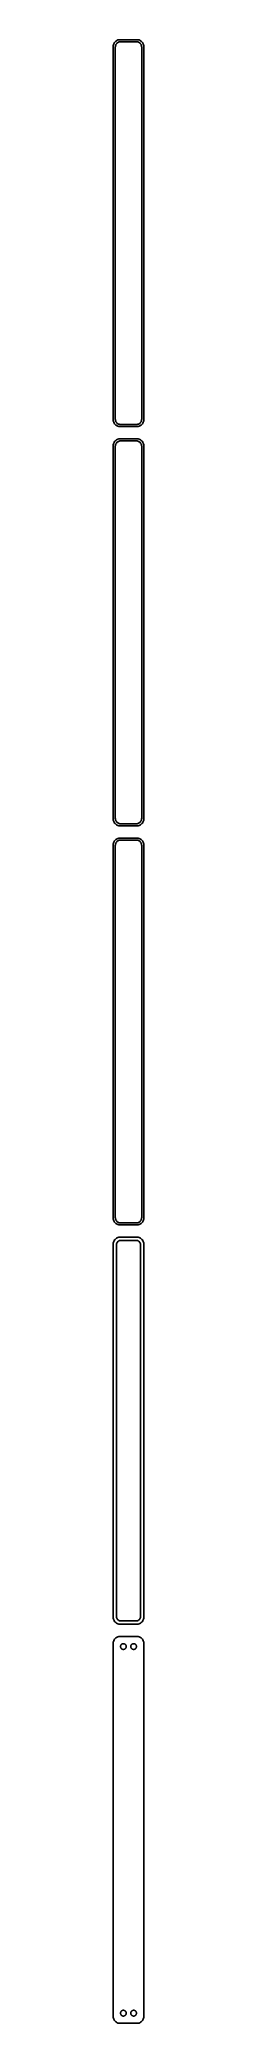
# Model space of a CAD drawing. Header units: metres. Extents: x -11 to 11, y 1328 to 2788.
import ezdxf

# ---------------------------------------------------------------- set-up
doc = ezdxf.new("R2010")
doc.units = ezdxf.units.M

msp = doc.modelspace()

# ---------------------------------------------------------------- linework, layer by layer
for p, q in [((-11.2106, 2784.13), (-11.25, 2783.5)), ((-11.25, 2783.5), (-11.25, 2508.5)), ((-11.0929, 2784.74), (-11.2106, 2784.13)), ((-10.8989, 2785.34), (-11.0929, 2784.74)), ((-10.6315, 2785.91), (-10.8989, 2785.34)), ((-10.2951, 2786.44), (-10.6315, 2785.91)), ((-9.89484, 2786.92), (-10.2951, 2786.44)), ((-9.43712, 2787.35), (-9.89484, 2786.92)), ((-9.75, 2783), (-9.71844, 2783.5)), ((-9.75, 2509), (-9.75, 2783)), ((-9.71844, 2783.5), (-9.62433, 2783.99)), ((-9.62433, 2783.99), (-9.4691, 2784.47)), ((-9.4691, 2784.47), (-9.25522, 2784.93)), ((-8.92912, 2787.72), (-9.43712, 2787.35)), ((-9.25522, 2784.93), (-8.98605, 2785.35)), ((-8.98605, 2785.35), (-8.66586, 2785.74)), ((-8.37889, 2788.02), (-8.92912, 2787.72)), ((-8.66586, 2785.74), (-8.29968, 2786.08)), ((-7.79507, 2788.26), (-8.37889, 2788.02)), ((-8.29968, 2786.08), (-7.8933, 2786.38)), ((-7.8933, 2786.38), (-7.45311, 2786.62)), ((-7.1869, 2788.41), (-7.79507, 2788.26)), ((-7.45311, 2786.62), (-6.98605, 2786.8)), ((-6.56395, 2788.49), (-7.1869, 2788.41)), ((-6.98605, 2786.8), (-6.49951, 2786.93)), ((6.56395, 2788.49), (-6.56395, 2788.49)), ((-6.49951, 2786.93), (-6.00116, 2786.99)), ((-6.00116, 2786.99), (6.00116, 2786.99)), ((6.00116, 2786.99), (6.49951, 2786.93)), ((6.49951, 2786.93), (6.98605, 2786.8)), ((7.1869, 2788.41), (6.56395, 2788.49)), ((6.98605, 2786.8), (7.45311, 2786.62)), ((7.79507, 2788.26), (7.1869, 2788.41)), ((7.45311, 2786.62), (7.8933, 2786.38)), ((8.37889, 2788.02), (7.79507, 2788.26)), ((7.8933, 2786.38), (8.29968, 2786.08)), ((8.29968, 2786.08), (8.66586, 2785.74)), ((8.92912, 2787.72), (8.37889, 2788.02)), ((8.66586, 2785.74), (8.98605, 2785.35)), ((9.43712, 2787.35), (8.92912, 2787.72)), ((8.98605, 2785.35), (9.25522, 2784.93)), ((9.25522, 2784.93), (9.4691, 2784.47)), ((9.89484, 2786.92), (9.43712, 2787.35)), ((9.4691, 2784.47), (9.62433, 2783.99)), ((9.62433, 2783.99), (9.71844, 2783.5)), ((9.71844, 2783.5), (9.75, 2783)), ((9.75, 2783), (9.75, 2509)), ((10.2951, 2786.44), (9.89484, 2786.92)), ((10.6315, 2785.91), (10.2951, 2786.44)), ((10.8989, 2785.34), (10.6315, 2785.91)), ((11.0929, 2784.74), (10.8989, 2785.34)), ((11.2106, 2784.13), (11.0929, 2784.74)), ((11.25, 2783.5), (11.2106, 2784.13)), ((11.25, 2508.5), (11.25, 2783.5)), ((-11.25, 2508.5), (-11.2106, 2507.87)), ((-11.2106, 2507.87), (-11.0929, 2507.26)), ((-11.0929, 2507.26), (-10.8989, 2506.66)), ((-10.8989, 2506.66), (-10.6315, 2506.09)), ((-10.6315, 2506.09), (-10.2951, 2505.56)), ((-10.2951, 2505.56), (-9.89484, 2505.08)), ((-9.89484, 2505.08), (-9.43712, 2504.65)), ((-9.71844, 2508.5), (-9.75, 2509)), ((-9.62433, 2508.01), (-9.71844, 2508.5)), ((-9.4691, 2507.53), (-9.62433, 2508.01)), ((-9.25522, 2507.07), (-9.4691, 2507.53)), ((-9.43712, 2504.65), (-8.92912, 2504.28)), ((-8.98605, 2506.65), (-9.25522, 2507.07)), ((-8.66586, 2506.26), (-8.98605, 2506.65)), ((-8.92912, 2504.28), (-8.37889, 2503.98)), ((-8.29968, 2505.92), (-8.66586, 2506.26)), ((-8.37889, 2503.98), (-7.79507, 2503.74)), ((-7.8933, 2505.62), (-8.29968, 2505.92)), ((-7.45311, 2505.38), (-7.8933, 2505.62)), ((-7.79507, 2503.74), (-7.1869, 2503.59)), ((-6.98605, 2505.2), (-7.45311, 2505.38)), ((-7.1869, 2503.59), (-6.56395, 2503.51)), ((-6.49951, 2505.07), (-6.98605, 2505.2)), ((-6.56395, 2503.51), (6.56395, 2503.51)), ((-6.00116, 2505.01), (-6.49951, 2505.07)), ((6.00116, 2505.01), (-6.00116, 2505.01)), ((6.49951, 2505.07), (6.00116, 2505.01)), ((6.98605, 2505.2), (6.49951, 2505.07)), ((6.56395, 2503.51), (7.1869, 2503.59)), ((7.45311, 2505.38), (6.98605, 2505.2)), ((7.1869, 2503.59), (7.79507, 2503.74)), ((7.8933, 2505.62), (7.45311, 2505.38)), ((7.79507, 2503.74), (8.37889, 2503.98)), ((8.29968, 2505.92), (7.8933, 2505.62)), ((8.66586, 2506.26), (8.29968, 2505.92)), ((8.37889, 2503.98), (8.92912, 2504.28)), ((8.98605, 2506.65), (8.66586, 2506.26)), ((8.92912, 2504.28), (9.43712, 2504.65)), ((9.25522, 2507.07), (8.98605, 2506.65)), ((9.4691, 2507.53), (9.25522, 2507.07)), ((9.43712, 2504.65), (9.89484, 2505.08)), ((9.62433, 2508.01), (9.4691, 2507.53)), ((9.71844, 2508.5), (9.62433, 2508.01)), ((9.75, 2509), (9.71844, 2508.5)), ((9.89484, 2505.08), (10.2951, 2505.56)), ((10.2951, 2505.56), (10.6315, 2506.09)), ((10.6315, 2506.09), (10.8989, 2506.66)), ((10.8989, 2506.66), (11.0929, 2507.26)), ((11.0929, 2507.26), (11.2106, 2507.87)), ((11.2106, 2507.87), (11.25, 2508.5)), ((-11.2106, 2490.13), (-11.25, 2489.5)), ((-11.25, 2489.5), (-11.25, 2214.5)), ((-11.0929, 2490.74), (-11.2106, 2490.13)), ((-10.8989, 2491.34), (-11.0929, 2490.74)), ((-10.6315, 2491.91), (-10.8989, 2491.34)), ((-10.2951, 2492.44), (-10.6315, 2491.91)), ((-9.89484, 2492.92), (-10.2951, 2492.44)), ((-9.43712, 2493.35), (-9.89484, 2492.92)), ((-9.75, 2489), (-9.71844, 2489.5)), ((-9.75, 2215), (-9.75, 2489)), ((-9.71844, 2489.5), (-9.62433, 2489.99)), ((-9.62433, 2489.99), (-9.4691, 2490.47)), ((-9.4691, 2490.47), (-9.25522, 2490.93)), ((-8.92912, 2493.72), (-9.43712, 2493.35)), ((-9.25522, 2490.93), (-8.98605, 2491.35)), ((-8.98605, 2491.35), (-8.66586, 2491.74)), ((-8.37889, 2494.02), (-8.92912, 2493.72)), ((-8.66586, 2491.74), (-8.29968, 2492.08)), ((-7.79507, 2494.26), (-8.37889, 2494.02)), ((-8.29968, 2492.08), (-7.8933, 2492.38)), ((-7.8933, 2492.38), (-7.45311, 2492.62)), ((-7.1869, 2494.41), (-7.79507, 2494.26)), ((-7.45311, 2492.62), (-6.98605, 2492.8)), ((-6.56395, 2494.49), (-7.1869, 2494.41)), ((-6.98605, 2492.8), (-6.49951, 2492.93)), ((6.56395, 2494.49), (-6.56395, 2494.49)), ((-6.49951, 2492.93), (-6.00116, 2492.99)), ((-6.00116, 2492.99), (6.00116, 2492.99)), ((6.00116, 2492.99), (6.49951, 2492.93)), ((6.49951, 2492.93), (6.98605, 2492.8)), ((7.1869, 2494.41), (6.56395, 2494.49)), ((6.98605, 2492.8), (7.45311, 2492.62)), ((7.79507, 2494.26), (7.1869, 2494.41)), ((7.45311, 2492.62), (7.8933, 2492.38)), ((8.37889, 2494.02), (7.79507, 2494.26)), ((7.8933, 2492.38), (8.29968, 2492.08)), ((8.29968, 2492.08), (8.66586, 2491.74)), ((8.92912, 2493.72), (8.37889, 2494.02)), ((8.66586, 2491.74), (8.98605, 2491.35)), ((9.43712, 2493.35), (8.92912, 2493.72)), ((8.98605, 2491.35), (9.25522, 2490.93)), ((9.25522, 2490.93), (9.4691, 2490.47)), ((9.89484, 2492.92), (9.43712, 2493.35)), ((9.4691, 2490.47), (9.62433, 2489.99)), ((9.62433, 2489.99), (9.71844, 2489.5)), ((9.71844, 2489.5), (9.75, 2489)), ((9.75, 2489), (9.75, 2215)), ((10.2951, 2492.44), (9.89484, 2492.92)), ((10.6315, 2491.91), (10.2951, 2492.44)), ((10.8989, 2491.34), (10.6315, 2491.91)), ((11.0929, 2490.74), (10.8989, 2491.34)), ((11.2106, 2490.13), (11.0929, 2490.74)), ((11.25, 2489.5), (11.2106, 2490.13)), ((11.25, 2214.5), (11.25, 2489.5)), ((-11.25, 2214.5), (-11.2106, 2213.87)), ((-11.2106, 2213.87), (-11.0929, 2213.26)), ((-11.0929, 2213.26), (-10.8989, 2212.66)), ((-10.8989, 2212.66), (-10.6315, 2212.09)), ((-10.6315, 2212.09), (-10.2951, 2211.56)), ((-10.2951, 2211.56), (-9.89484, 2211.08)), ((-9.89484, 2211.08), (-9.43712, 2210.65)), ((-9.71844, 2214.5), (-9.75, 2215)), ((-9.62433, 2214.01), (-9.71844, 2214.5)), ((-9.4691, 2213.53), (-9.62433, 2214.01)), ((-9.25522, 2213.07), (-9.4691, 2213.53)), ((-9.43712, 2210.65), (-8.92912, 2210.28)), ((-8.98605, 2212.65), (-9.25522, 2213.07)), ((-8.66586, 2212.26), (-8.98605, 2212.65)), ((-8.92912, 2210.28), (-8.37889, 2209.98)), ((-8.29968, 2211.92), (-8.66586, 2212.26)), ((-8.37889, 2209.98), (-7.79507, 2209.74)), ((-7.8933, 2211.62), (-8.29968, 2211.92)), ((-7.45311, 2211.38), (-7.8933, 2211.62)), ((-7.79507, 2209.74), (-7.1869, 2209.59)), ((-6.98605, 2211.2), (-7.45311, 2211.38)), ((-7.1869, 2209.59), (-6.56395, 2209.51)), ((-6.49951, 2211.07), (-6.98605, 2211.2)), ((-6.56395, 2209.51), (6.56395, 2209.51)), ((-6.00116, 2211.01), (-6.49951, 2211.07)), ((6.00116, 2211.01), (-6.00116, 2211.01)), ((6.49951, 2211.07), (6.00116, 2211.01)), ((6.98605, 2211.2), (6.49951, 2211.07)), ((6.56395, 2209.51), (7.1869, 2209.59)), ((7.45311, 2211.38), (6.98605, 2211.2)), ((7.1869, 2209.59), (7.79507, 2209.74)), ((7.8933, 2211.62), (7.45311, 2211.38)), ((7.79507, 2209.74), (8.37889, 2209.98)), ((8.29968, 2211.92), (7.8933, 2211.62)), ((8.66586, 2212.26), (8.29968, 2211.92)), ((8.37889, 2209.98), (8.92912, 2210.28)), ((8.98605, 2212.65), (8.66586, 2212.26)), ((8.92912, 2210.28), (9.43712, 2210.65)), ((9.25522, 2213.07), (8.98605, 2212.65)), ((9.4691, 2213.53), (9.25522, 2213.07)), ((9.43712, 2210.65), (9.89484, 2211.08)), ((9.62433, 2214.01), (9.4691, 2213.53)), ((9.71844, 2214.5), (9.62433, 2214.01)), ((9.75, 2215), (9.71844, 2214.5)), ((9.89484, 2211.08), (10.2951, 2211.56)), ((10.2951, 2211.56), (10.6315, 2212.09)), ((10.6315, 2212.09), (10.8989, 2212.66)), ((10.8989, 2212.66), (11.0929, 2213.26)), ((11.0929, 2213.26), (11.2106, 2213.87)), ((11.2106, 2213.87), (11.25, 2214.5)), ((-11.2106, 2196.13), (-11.25, 2195.5)), ((-11.25, 2195.5), (-11.25, 1920.5)), ((-11.0929, 2196.74), (-11.2106, 2196.13)), ((-10.8989, 2197.34), (-11.0929, 2196.74)), ((-10.6315, 2197.91), (-10.8989, 2197.34)), ((-10.2951, 2198.44), (-10.6315, 2197.91)), ((-9.89484, 2198.92), (-10.2951, 2198.44)), ((-9.43712, 2199.35), (-9.89484, 2198.92)), ((-9.75, 2195), (-9.71844, 2195.5)), ((-9.75, 1921), (-9.75, 2195)), ((-9.71844, 2195.5), (-9.62433, 2195.99)), ((-9.62433, 2195.99), (-9.4691, 2196.47)), ((-9.4691, 2196.47), (-9.25522, 2196.93)), ((-8.92912, 2199.72), (-9.43712, 2199.35)), ((-9.25522, 2196.93), (-8.98605, 2197.35)), ((-8.98605, 2197.35), (-8.66586, 2197.74)), ((-8.37889, 2200.02), (-8.92912, 2199.72)), ((-8.66586, 2197.74), (-8.29968, 2198.08)), ((-7.79507, 2200.26), (-8.37889, 2200.02)), ((-8.29968, 2198.08), (-7.8933, 2198.38)), ((-7.8933, 2198.38), (-7.45311, 2198.62)), ((-7.1869, 2200.41), (-7.79507, 2200.26)), ((-7.45311, 2198.62), (-6.98605, 2198.8)), ((-6.56395, 2200.49), (-7.1869, 2200.41)), ((-6.98605, 2198.8), (-6.49951, 2198.93)), ((6.56395, 2200.49), (-6.56395, 2200.49)), ((-6.49951, 2198.93), (-6.00116, 2198.99)), ((-6.00116, 2198.99), (6.00116, 2198.99)), ((6.00116, 2198.99), (6.49951, 2198.93)), ((6.49951, 2198.93), (6.98605, 2198.8)), ((7.1869, 2200.41), (6.56395, 2200.49)), ((6.98605, 2198.8), (7.45311, 2198.62)), ((7.79507, 2200.26), (7.1869, 2200.41)), ((7.45311, 2198.62), (7.8933, 2198.38)), ((8.37889, 2200.02), (7.79507, 2200.26)), ((7.8933, 2198.38), (8.29968, 2198.08)), ((8.29968, 2198.08), (8.66586, 2197.74)), ((8.92912, 2199.72), (8.37889, 2200.02)), ((8.66586, 2197.74), (8.98605, 2197.35)), ((9.43712, 2199.35), (8.92912, 2199.72)), ((8.98605, 2197.35), (9.25522, 2196.93)), ((9.25522, 2196.93), (9.4691, 2196.47)), ((9.89484, 2198.92), (9.43712, 2199.35)), ((9.4691, 2196.47), (9.62433, 2195.99)), ((9.62433, 2195.99), (9.71844, 2195.5)), ((9.71844, 2195.5), (9.75, 2195)), ((9.75, 2195), (9.75, 1921)), ((10.2951, 2198.44), (9.89484, 2198.92)), ((10.6315, 2197.91), (10.2951, 2198.44)), ((10.8989, 2197.34), (10.6315, 2197.91)), ((11.0929, 2196.74), (10.8989, 2197.34)), ((11.2106, 2196.13), (11.0929, 2196.74)), ((11.25, 2195.5), (11.2106, 2196.13)), ((11.25, 1920.5), (11.25, 2195.5)), ((-11.25, 1920.5), (-11.2106, 1919.87)), ((-11.2106, 1919.87), (-11.0929, 1919.26)), ((-11.0929, 1919.26), (-10.8989, 1918.66)), ((-10.8989, 1918.66), (-10.6315, 1918.09)), ((-10.6315, 1918.09), (-10.2951, 1917.56)), ((-10.2951, 1917.56), (-9.89484, 1917.08)), ((-9.89484, 1917.08), (-9.43712, 1916.65)), ((-9.71844, 1920.5), (-9.75, 1921)), ((-9.62433, 1920.01), (-9.71844, 1920.5)), ((-9.4691, 1919.53), (-9.62433, 1920.01)), ((-9.25522, 1919.07), (-9.4691, 1919.53)), ((-9.43712, 1916.65), (-8.92912, 1916.28)), ((-8.98605, 1918.65), (-9.25522, 1919.07)), ((-8.66586, 1918.26), (-8.98605, 1918.65)), ((-8.92912, 1916.28), (-8.37889, 1915.98)), ((-8.29968, 1917.92), (-8.66586, 1918.26)), ((-8.37889, 1915.98), (-7.79507, 1915.74)), ((-7.8933, 1917.62), (-8.29968, 1917.92)), ((-7.45311, 1917.38), (-7.8933, 1917.62)), ((-7.79507, 1915.74), (-7.1869, 1915.59)), ((-6.98605, 1917.2), (-7.45311, 1917.38)), ((-7.1869, 1915.59), (-6.56395, 1915.51)), ((-6.49951, 1917.07), (-6.98605, 1917.2)), ((-6.56395, 1915.51), (6.56395, 1915.51)), ((-6.00116, 1917.01), (-6.49951, 1917.07)), ((6.00116, 1917.01), (-6.00116, 1917.01)), ((6.49951, 1917.07), (6.00116, 1917.01)), ((6.98605, 1917.2), (6.49951, 1917.07)), ((6.56395, 1915.51), (7.1869, 1915.59)), ((7.45311, 1917.38), (6.98605, 1917.2)), ((7.1869, 1915.59), (7.79507, 1915.74)), ((7.8933, 1917.62), (7.45311, 1917.38)), ((7.79507, 1915.74), (8.37889, 1915.98)), ((8.29968, 1917.92), (7.8933, 1917.62)), ((8.66586, 1918.26), (8.29968, 1917.92)), ((8.37889, 1915.98), (8.92912, 1916.28)), ((8.98605, 1918.65), (8.66586, 1918.26)), ((8.92912, 1916.28), (9.43712, 1916.65)), ((9.25522, 1919.07), (8.98605, 1918.65)), ((9.4691, 1919.53), (9.25522, 1919.07)), ((9.43712, 1916.65), (9.89484, 1917.08)), ((9.62433, 1920.01), (9.4691, 1919.53)), ((9.71844, 1920.5), (9.62433, 1920.01)), ((9.75, 1921), (9.71844, 1920.5)), ((9.89484, 1917.08), (10.2951, 1917.56)), ((10.2951, 1917.56), (10.6315, 1918.09)), ((10.6315, 1918.09), (10.8989, 1918.66)), ((10.8989, 1918.66), (11.0929, 1919.26)), ((11.0929, 1919.26), (11.2106, 1919.87)), ((11.2106, 1919.87), (11.25, 1920.5)), ((-11.2106, 1902.13), (-11.25, 1901.5)), ((-11.25, 1901.5), (-11.25, 1626.5)), ((-11.0929, 1902.74), (-11.2106, 1902.13)), ((-10.8989, 1903.34), (-11.0929, 1902.74)), ((-10.6315, 1903.91), (-10.8989, 1903.34)), ((-10.2951, 1904.44), (-10.6315, 1903.91)), ((-9.89484, 1904.92), (-10.2951, 1904.44)), ((-9.43712, 1905.35), (-9.89484, 1904.92)), ((-8.92912, 1905.72), (-9.43712, 1905.35)), ((-8.37889, 1906.02), (-8.92912, 1905.72)), ((-8.86292, 1901), (-8.83836, 1901.39)), ((-8.86292, 1627), (-8.86292, 1901)), ((-8.83836, 1901.39), (-8.76512, 1901.77)), ((-8.76512, 1901.77), (-8.64432, 1902.15)), ((-8.64432, 1902.15), (-8.47786, 1902.5)), ((-8.47786, 1902.5), (-8.2684, 1902.83)), ((-7.79507, 1906.26), (-8.37889, 1906.02)), ((-8.2684, 1902.83), (-8.01921, 1903.13)), ((-8.01921, 1903.13), (-7.73424, 1903.4)), ((-7.1869, 1906.41), (-7.79507, 1906.26)), ((-7.73424, 1903.4), (-7.41798, 1903.63)), ((-7.41798, 1903.63), (-7.07541, 1903.82)), ((-6.56395, 1906.49), (-7.1869, 1906.41)), ((-7.07541, 1903.82), (-6.71194, 1903.96)), ((-6.71194, 1903.96), (-6.3333, 1904.06)), ((6.56395, 1906.49), (-6.56395, 1906.49)), ((-6.3333, 1904.06), (-5.94545, 1904.11)), ((-5.94545, 1904.11), (5.94545, 1904.11)), ((5.94545, 1904.11), (6.3333, 1904.06)), ((6.3333, 1904.06), (6.71194, 1903.96)), ((7.1869, 1906.41), (6.56395, 1906.49)), ((6.71194, 1903.96), (7.07541, 1903.82)), ((7.07541, 1903.82), (7.41798, 1903.63)), ((7.79507, 1906.26), (7.1869, 1906.41)), ((7.41798, 1903.63), (7.73424, 1903.4)), ((7.73424, 1903.4), (8.01921, 1903.13)), ((8.37889, 1906.02), (7.79507, 1906.26)), ((8.01921, 1903.13), (8.2684, 1902.83)), ((8.2684, 1902.83), (8.47786, 1902.5)), ((8.92912, 1905.72), (8.37889, 1906.02)), ((8.47786, 1902.5), (8.64432, 1902.15)), ((8.64432, 1902.15), (8.76512, 1901.77)), ((8.76512, 1901.77), (8.83836, 1901.39)), ((8.83836, 1901.39), (8.86292, 1901)), ((8.86292, 1901), (8.86292, 1627)), ((9.43712, 1905.35), (8.92912, 1905.72)), ((9.89484, 1904.92), (9.43712, 1905.35)), ((10.2951, 1904.44), (9.89484, 1904.92)), ((10.6315, 1903.91), (10.2951, 1904.44)), ((10.8989, 1903.34), (10.6315, 1903.91)), ((11.0929, 1902.74), (10.8989, 1903.34)), ((11.2106, 1902.13), (11.0929, 1902.74)), ((11.25, 1901.5), (11.2106, 1902.13)), ((11.25, 1626.5), (11.25, 1901.5)), ((-11.25, 1626.5), (-11.2106, 1625.87)), ((-11.2106, 1625.87), (-11.0929, 1625.26)), ((-11.0929, 1625.26), (-10.8989, 1624.66)), ((-10.8989, 1624.66), (-10.6315, 1624.09)), ((-10.6315, 1624.09), (-10.2951, 1623.56)), ((-10.2951, 1623.56), (-9.89484, 1623.08)), ((-9.89484, 1623.08), (-9.43712, 1622.65)), ((-9.43712, 1622.65), (-8.92912, 1622.28)), ((-8.92912, 1622.28), (-8.37889, 1621.98)), ((-8.83836, 1626.61), (-8.86292, 1627)), ((-8.76512, 1626.23), (-8.83836, 1626.61)), ((-8.64432, 1625.85), (-8.76512, 1626.23)), ((-8.47786, 1625.5), (-8.64432, 1625.85)), ((-8.2684, 1625.17), (-8.47786, 1625.5)), ((-8.37889, 1621.98), (-7.79507, 1621.74)), ((-8.01921, 1624.87), (-8.2684, 1625.17)), ((-7.73424, 1624.6), (-8.01921, 1624.87)), ((-7.79507, 1621.74), (-7.1869, 1621.59)), ((-7.41798, 1624.37), (-7.73424, 1624.6)), ((-7.07541, 1624.18), (-7.41798, 1624.37)), ((-6.71194, 1624.04), (-7.07541, 1624.18)), ((-6.3333, 1623.94), (-6.71194, 1624.04)), ((-5.94545, 1623.89), (-6.3333, 1623.94)), ((5.94545, 1623.89), (-5.94545, 1623.89)), ((6.3333, 1623.94), (5.94545, 1623.89)), ((6.71194, 1624.04), (6.3333, 1623.94)), ((7.07541, 1624.18), (6.71194, 1624.04)), ((7.41798, 1624.37), (7.07541, 1624.18)), ((7.1869, 1621.59), (7.79507, 1621.74)), ((7.73424, 1624.6), (7.41798, 1624.37)), ((8.01921, 1624.87), (7.73424, 1624.6)), ((7.79507, 1621.74), (8.37889, 1621.98)), ((8.2684, 1625.17), (8.01921, 1624.87)), ((8.47786, 1625.5), (8.2684, 1625.17)), ((8.37889, 1621.98), (8.92912, 1622.28)), ((8.64432, 1625.85), (8.47786, 1625.5)), ((8.76512, 1626.23), (8.64432, 1625.85)), ((8.83836, 1626.61), (8.76512, 1626.23)), ((8.86292, 1627), (8.83836, 1626.61)), ((8.92912, 1622.28), (9.43712, 1622.65)), ((9.43712, 1622.65), (9.89484, 1623.08)), ((9.89484, 1623.08), (10.2951, 1623.56)), ((10.2951, 1623.56), (10.6315, 1624.09)), ((10.6315, 1624.09), (10.8989, 1624.66)), ((10.8989, 1624.66), (11.0929, 1625.26)), ((11.0929, 1625.26), (11.2106, 1625.87)), ((11.2106, 1625.87), (11.25, 1626.5)), ((-11.2106, 1608.13), (-11.25, 1607.5)), ((-11.25, 1607.5), (-11.25, 1332.5)), ((-11.0929, 1608.74), (-11.2106, 1608.13)), ((-10.8989, 1609.34), (-11.0929, 1608.74)), ((-10.6315, 1609.91), (-10.8989, 1609.34)), ((-10.2951, 1610.44), (-10.6315, 1609.91)), ((-9.89484, 1610.92), (-10.2951, 1610.44)), ((-9.43712, 1611.35), (-9.89484, 1610.92)), ((-8.92912, 1611.72), (-9.43712, 1611.35)), ((-8.37889, 1612.02), (-8.92912, 1611.72)), ((-7.79507, 1612.26), (-8.37889, 1612.02)), ((-7.1869, 1612.41), (-7.79507, 1612.26)), ((-7.1869, 1621.59), (-6.56395, 1621.51)), ((-6.56395, 1612.49), (-7.1869, 1612.41)), ((-6.56395, 1621.51), (6.56395, 1621.51)), ((6.56395, 1612.49), (-6.56395, 1612.49)), ((-4.40984, 1607.03), (-4.1501, 1607.1)), ((-4.1501, 1607.1), (-3.88406, 1607.13)), ((-3.88406, 1607.13), (-3.61592, 1607.13)), ((-3.61592, 1607.13), (-3.34988, 1607.1)), ((-3.34988, 1607.1), (-3.09015, 1607.03)), ((3.09015, 1607.03), (3.34988, 1607.1)), ((3.34988, 1607.1), (3.61592, 1607.13)), ((3.61592, 1607.13), (3.88406, 1607.13)), ((3.88406, 1607.13), (4.1501, 1607.1)), ((4.1501, 1607.1), (4.40984, 1607.03)), ((6.56395, 1621.51), (7.1869, 1621.59)), ((7.1869, 1612.41), (6.56395, 1612.49)), ((7.79507, 1612.26), (7.1869, 1612.41)), ((8.37889, 1612.02), (7.79507, 1612.26)), ((8.92912, 1611.72), (8.37889, 1612.02)), ((9.43712, 1611.35), (8.92912, 1611.72)), ((9.89484, 1610.92), (9.43712, 1611.35)), ((10.2951, 1610.44), (9.89484, 1610.92)), ((10.6315, 1609.91), (10.2951, 1610.44)), ((10.8989, 1609.34), (10.6315, 1609.91)), ((11.0929, 1608.74), (10.8989, 1609.34)), ((11.2106, 1608.13), (11.0929, 1608.74)), ((11.25, 1607.5), (11.2106, 1608.13)), ((11.25, 1332.5), (11.25, 1607.5)), ((-5.88528, 1605), (-5.86845, 1605.27)), ((-5.86845, 1604.73), (-5.88528, 1605)), ((-5.86845, 1605.27), (-5.81821, 1605.53)), ((-5.81821, 1604.47), (-5.86845, 1604.73)), ((-5.81821, 1605.53), (-5.73534, 1605.79)), ((-5.73534, 1604.21), (-5.81821, 1604.47)), ((-5.73534, 1605.79), (-5.62117, 1606.03)), ((-5.62117, 1603.97), (-5.73534, 1604.21)), ((-5.62117, 1606.03), (-5.47748, 1606.26)), ((-5.47748, 1603.74), (-5.62117, 1603.97)), ((-5.47748, 1606.26), (-5.30655, 1606.46)), ((-5.30655, 1603.54), (-5.47748, 1603.74)), ((-5.30655, 1606.46), (-5.11108, 1606.65)), ((-5.11108, 1603.35), (-5.30655, 1603.54)), ((-5.11108, 1606.65), (-4.89413, 1606.8)), ((-4.89413, 1603.2), (-5.11108, 1603.35)), ((-4.89413, 1606.8), (-4.65915, 1606.93)), ((-4.65915, 1603.07), (-4.89413, 1603.2)), ((-4.65915, 1606.93), (-4.40984, 1607.03)), ((-4.40984, 1602.97), (-4.65915, 1603.07)), ((-4.1501, 1602.9), (-4.40984, 1602.97)), ((-3.88406, 1602.87), (-4.1501, 1602.9)), ((-3.61592, 1602.87), (-3.88406, 1602.87)), ((-3.34988, 1602.9), (-3.61592, 1602.87)), ((-3.09015, 1602.97), (-3.34988, 1602.9)), ((-3.09015, 1607.03), (-2.84084, 1606.93)), ((-2.84084, 1603.07), (-3.09015, 1602.97)), ((-2.84084, 1606.93), (-2.60585, 1606.8)), ((-2.60585, 1603.2), (-2.84084, 1603.07)), ((-2.60585, 1606.8), (-2.3889, 1606.65)), ((-2.3889, 1603.35), (-2.60585, 1603.2)), ((-2.3889, 1606.65), (-2.19344, 1606.46)), ((-2.19344, 1603.54), (-2.3889, 1603.35)), ((-2.19344, 1606.46), (-2.02251, 1606.26)), ((-2.02251, 1603.74), (-2.19344, 1603.54)), ((-2.02251, 1606.26), (-1.87881, 1606.03)), ((-1.87881, 1603.97), (-2.02251, 1603.74)), ((-1.87881, 1606.03), (-1.76465, 1605.79)), ((-1.76465, 1604.21), (-1.87881, 1603.97)), ((-1.76465, 1605.79), (-1.68178, 1605.53)), ((-1.68178, 1604.47), (-1.76465, 1604.21)), ((-1.68178, 1605.53), (-1.63153, 1605.27)), ((-1.63153, 1604.73), (-1.68178, 1604.47)), ((-1.63153, 1605.27), (-1.6147, 1605)), ((-1.6147, 1605), (-1.63153, 1604.73)), ((1.6147, 1605), (1.63153, 1605.27)), ((1.63153, 1604.73), (1.6147, 1605)), ((1.63153, 1605.27), (1.68178, 1605.53)), ((1.68178, 1604.47), (1.63153, 1604.73)), ((1.68178, 1605.53), (1.76465, 1605.79)), ((1.76465, 1604.21), (1.68178, 1604.47)), ((1.76465, 1605.79), (1.87881, 1606.03)), ((1.87881, 1603.97), (1.76465, 1604.21)), ((1.87881, 1606.03), (2.02251, 1606.26)), ((2.02251, 1603.74), (1.87881, 1603.97)), ((2.02251, 1606.26), (2.19344, 1606.46)), ((2.19344, 1603.54), (2.02251, 1603.74)), ((2.19344, 1606.46), (2.3889, 1606.65)), ((2.3889, 1603.35), (2.19344, 1603.54)), ((2.3889, 1606.65), (2.60585, 1606.8)), ((2.60585, 1603.2), (2.3889, 1603.35)), ((2.60585, 1606.8), (2.84084, 1606.93)), ((2.84084, 1603.07), (2.60585, 1603.2)), ((2.84084, 1606.93), (3.09015, 1607.03)), ((3.09015, 1602.97), (2.84084, 1603.07)), ((3.34988, 1602.9), (3.09015, 1602.97)), ((3.61592, 1602.87), (3.34988, 1602.9)), ((3.88406, 1602.87), (3.61592, 1602.87)), ((4.1501, 1602.9), (3.88406, 1602.87)), ((4.40984, 1602.97), (4.1501, 1602.9)), ((4.40984, 1607.03), (4.65915, 1606.93)), ((4.65915, 1603.07), (4.40984, 1602.97)), ((4.65915, 1606.93), (4.89413, 1606.8)), ((4.89413, 1603.2), (4.65915, 1603.07)), ((4.89413, 1606.8), (5.11108, 1606.65)), ((5.11108, 1603.35), (4.89413, 1603.2)), ((5.11108, 1606.65), (5.30655, 1606.46)), ((5.30655, 1603.54), (5.11108, 1603.35)), ((5.30655, 1606.46), (5.47748, 1606.26)), ((5.47748, 1603.74), (5.30655, 1603.54)), ((5.47748, 1606.26), (5.62117, 1606.03)), ((5.62117, 1603.97), (5.47748, 1603.74)), ((5.62117, 1606.03), (5.73534, 1605.79)), ((5.73534, 1604.21), (5.62117, 1603.97)), ((5.73534, 1605.79), (5.81821, 1605.53)), ((5.81821, 1604.47), (5.73534, 1604.21)), ((5.81821, 1605.53), (5.86845, 1605.27)), ((5.86845, 1604.73), (5.81821, 1604.47)), ((5.86845, 1605.27), (5.88528, 1605)), ((5.88528, 1605), (5.86845, 1604.73)), ((-11.25, 1332.5), (-11.2106, 1331.87)), ((-11.2106, 1331.87), (-11.0929, 1331.26)), ((-11.0929, 1331.26), (-10.8989, 1330.66)), ((-10.8989, 1330.66), (-10.6315, 1330.09)), ((-10.6315, 1330.09), (-10.2951, 1329.56)), ((-10.2951, 1329.56), (-9.89484, 1329.08)), ((-5.88528, 1335), (-5.86845, 1335.27)), ((-5.86845, 1334.73), (-5.88528, 1335)), ((-5.86845, 1335.27), (-5.81821, 1335.53)), ((-5.81821, 1334.47), (-5.86845, 1334.73)), ((-5.81821, 1335.53), (-5.73534, 1335.79)), ((-5.73534, 1334.21), (-5.81821, 1334.47)), ((-5.73534, 1335.79), (-5.62117, 1336.03)), ((-5.62117, 1333.97), (-5.73534, 1334.21)), ((-5.62117, 1336.03), (-5.47748, 1336.26)), ((-5.47748, 1333.74), (-5.62117, 1333.97)), ((-5.47748, 1336.26), (-5.30655, 1336.46)), ((-5.30655, 1333.54), (-5.47748, 1333.74)), ((-5.30655, 1336.46), (-5.11108, 1336.65)), ((-5.11108, 1333.35), (-5.30655, 1333.54)), ((-5.11108, 1336.65), (-4.89413, 1336.8)), ((-4.89413, 1333.2), (-5.11108, 1333.35)), ((-4.89413, 1336.8), (-4.65915, 1336.93)), ((-4.65915, 1333.07), (-4.89413, 1333.2)), ((-4.65915, 1336.93), (-4.40984, 1337.03)), ((-4.40984, 1332.97), (-4.65915, 1333.07)), ((-4.40984, 1337.03), (-4.1501, 1337.1)), ((-4.1501, 1332.9), (-4.40984, 1332.97)), ((-4.1501, 1337.1), (-3.88406, 1337.13)), ((-3.88406, 1332.87), (-4.1501, 1332.9)), ((-3.88406, 1337.13), (-3.61592, 1337.13)), ((-3.61592, 1332.87), (-3.88406, 1332.87)), ((-3.61592, 1337.13), (-3.34988, 1337.1)), ((-3.34988, 1332.9), (-3.61592, 1332.87)), ((-3.34988, 1337.1), (-3.09015, 1337.03)), ((-3.09015, 1332.97), (-3.34988, 1332.9)), ((-3.09015, 1337.03), (-2.84084, 1336.93)), ((-2.84084, 1333.07), (-3.09015, 1332.97)), ((-2.84084, 1336.93), (-2.60585, 1336.8)), ((-2.60585, 1333.2), (-2.84084, 1333.07)), ((-2.60585, 1336.8), (-2.3889, 1336.65)), ((-2.3889, 1333.35), (-2.60585, 1333.2)), ((-2.3889, 1336.65), (-2.19344, 1336.46)), ((-2.19344, 1333.54), (-2.3889, 1333.35)), ((-2.19344, 1336.46), (-2.02251, 1336.26)), ((-2.02251, 1333.74), (-2.19344, 1333.54)), ((-2.02251, 1336.26), (-1.87881, 1336.03)), ((-1.87881, 1333.97), (-2.02251, 1333.74)), ((-1.87881, 1336.03), (-1.76465, 1335.79)), ((-1.76465, 1334.21), (-1.87881, 1333.97)), ((-1.76465, 1335.79), (-1.68178, 1335.53)), ((-1.68178, 1334.47), (-1.76465, 1334.21)), ((-1.68178, 1335.53), (-1.63153, 1335.27)), ((-1.63153, 1334.73), (-1.68178, 1334.47)), ((-1.63153, 1335.27), (-1.6147, 1335)), ((-1.6147, 1335), (-1.63153, 1334.73)), ((1.6147, 1335), (1.63153, 1335.27)), ((1.63153, 1334.73), (1.6147, 1335)), ((1.63153, 1335.27), (1.68178, 1335.53)), ((1.68178, 1334.47), (1.63153, 1334.73)), ((1.68178, 1335.53), (1.76465, 1335.79)), ((1.76465, 1334.21), (1.68178, 1334.47)), ((1.76465, 1335.79), (1.87881, 1336.03)), ((1.87881, 1333.97), (1.76465, 1334.21)), ((1.87881, 1336.03), (2.02251, 1336.26)), ((2.02251, 1333.74), (1.87881, 1333.97)), ((2.02251, 1336.26), (2.19344, 1336.46)), ((2.19344, 1333.54), (2.02251, 1333.74)), ((2.19344, 1336.46), (2.3889, 1336.65)), ((2.3889, 1333.35), (2.19344, 1333.54)), ((2.3889, 1336.65), (2.60585, 1336.8)), ((2.60585, 1333.2), (2.3889, 1333.35)), ((2.60585, 1336.8), (2.84084, 1336.93)), ((2.84084, 1333.07), (2.60585, 1333.2)), ((2.84084, 1336.93), (3.09015, 1337.03)), ((3.09015, 1332.97), (2.84084, 1333.07)), ((3.09015, 1337.03), (3.34988, 1337.1)), ((3.34988, 1332.9), (3.09015, 1332.97)), ((3.34988, 1337.1), (3.61592, 1337.13)), ((3.61592, 1332.87), (3.34988, 1332.9)), ((3.61592, 1337.13), (3.88406, 1337.13)), ((3.88406, 1332.87), (3.61592, 1332.87)), ((3.88406, 1337.13), (4.1501, 1337.1)), ((4.1501, 1332.9), (3.88406, 1332.87)), ((4.1501, 1337.1), (4.40984, 1337.03)), ((4.40984, 1332.97), (4.1501, 1332.9)), ((4.40984, 1337.03), (4.65915, 1336.93)), ((4.65915, 1333.07), (4.40984, 1332.97)), ((4.65915, 1336.93), (4.89413, 1336.8)), ((4.89413, 1333.2), (4.65915, 1333.07)), ((4.89413, 1336.8), (5.11108, 1336.65)), ((5.11108, 1333.35), (4.89413, 1333.2)), ((5.11108, 1336.65), (5.30655, 1336.46)), ((5.30655, 1333.54), (5.11108, 1333.35)), ((5.30655, 1336.46), (5.47748, 1336.26)), ((5.47748, 1333.74), (5.30655, 1333.54)), ((5.47748, 1336.26), (5.62117, 1336.03)), ((5.62117, 1333.97), (5.47748, 1333.74)), ((5.62117, 1336.03), (5.73534, 1335.79)), ((5.73534, 1334.21), (5.62117, 1333.97)), ((5.73534, 1335.79), (5.81821, 1335.53)), ((5.81821, 1334.47), (5.73534, 1334.21)), ((5.81821, 1335.53), (5.86845, 1335.27)), ((5.86845, 1334.73), (5.81821, 1334.47)), ((5.86845, 1335.27), (5.88528, 1335)), ((5.88528, 1335), (5.86845, 1334.73)), ((9.89484, 1329.08), (10.2951, 1329.56)), ((10.2951, 1329.56), (10.6315, 1330.09)), ((10.6315, 1330.09), (10.8989, 1330.66)), ((10.8989, 1330.66), (11.0929, 1331.26)), ((11.0929, 1331.26), (11.2106, 1331.87)), ((11.2106, 1331.87), (11.25, 1332.5)), ((-9.89484, 1329.08), (-9.43712, 1328.65)), ((-9.43712, 1328.65), (-8.92912, 1328.28)), ((-8.92912, 1328.28), (-8.37889, 1327.98)), ((-8.37889, 1327.98), (-7.79507, 1327.74)), ((-7.79507, 1327.74), (-7.1869, 1327.59)), ((-7.1869, 1327.59), (-6.56395, 1327.51)), ((-6.56395, 1327.51), (6.56395, 1327.51)), ((6.56395, 1327.51), (7.1869, 1327.59)), ((7.1869, 1327.59), (7.79507, 1327.74)), ((7.79507, 1327.74), (8.37889, 1327.98)), ((8.37889, 1327.98), (8.92912, 1328.28)), ((8.92912, 1328.28), (9.43712, 1328.65)), ((9.43712, 1328.65), (9.89484, 1329.08))]:
    msp.add_line(p, q)

doc.saveas('drawing.dxf')
